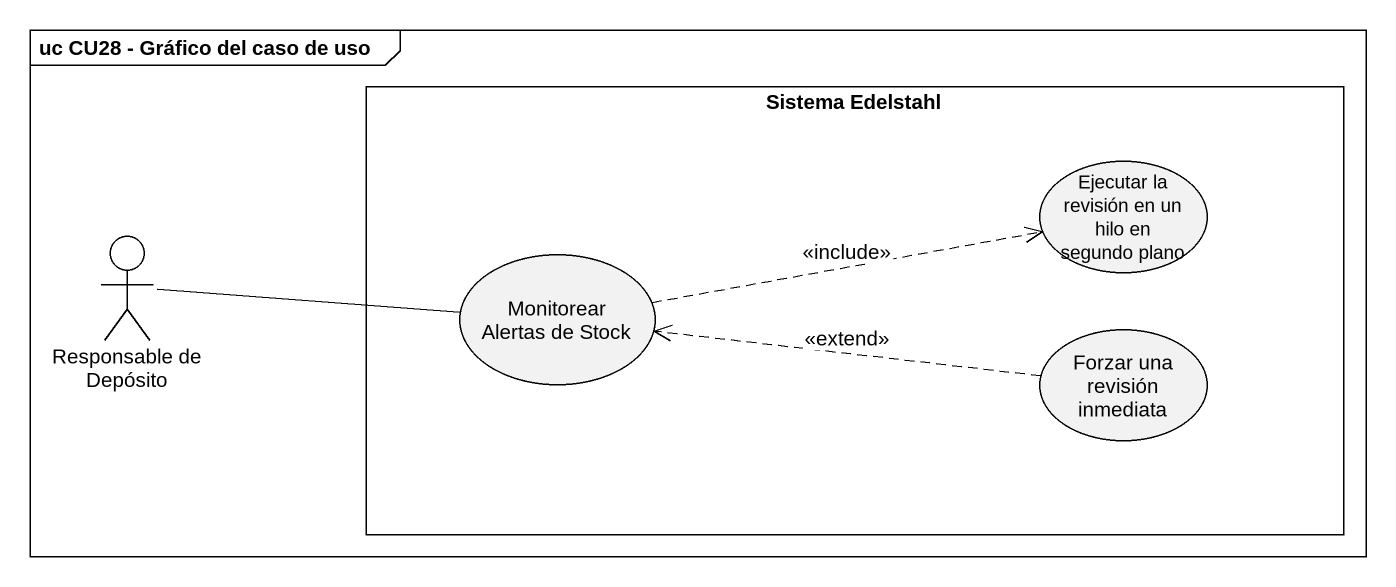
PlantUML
@startuml
mainframe uc CU28 - Gráfico del caso de uso
rectangle "Sistema Edelstahl" as Sistema_Edelstahl {
  usecase "Ejecutar la revisión en un hilo en segundo plano" as Ejecutar_la_revisión_en_un
  usecase "Monitorear Alertas de Stock" as Monitorear_Alertas_de_Stock
  usecase "Forzar una revisión inmediata" as Forzar_una_revisión
}
actor "Responsable de Depósito" as Responsable_de_Depósito
Responsable_de_Depósito -right- Monitorear_Alertas_de_Stock
Monitorear_Alertas_de_Stock .right.> Ejecutar_la_revisión_en_un : <<include>>
Forzar_una_revisión .left.> Monitorear_Alertas_de_Stock : <<extend>>
@enduml
